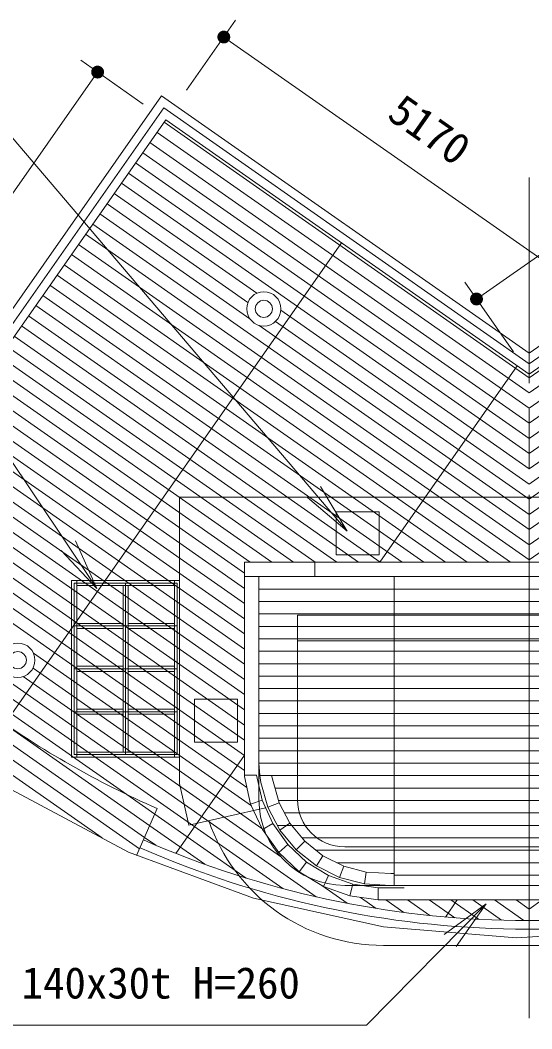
# Model space of a CAD drawing. Units: millimetres at full size, sheet at 1:200; details may follow other scales. Extents: x 0 to 84000, y 0 to 59400.
# Drawn here: x 44741 to 50705, y 38392 to 50151 of the extents above; entities that cross this region are included whole.
import ezdxf
from ezdxf.enums import TextEntityAlignment as Align

# ---------------------------------------------------------------- set-up
doc = ezdxf.new("R2010")
doc.units = ezdxf.units.MM
doc.header["$LTSCALE"] = 200
doc.linetypes.add('CHAIN', pattern=[18.5, 12, -1.5, 3.5, -1.5])
for name, color, linetype, lineweight in [('D-BMK', 2, 'CHAIN', 13), ('D-STR', 1, 'Continuous', 13), ('D-STR-DIM', 7, 'Continuous', 13), ('D-STR-HTXT', 7, 'Continuous', 13)]:
    doc.layers.add(name, color=color, linetype=linetype, lineweight=lineweight)
doc.styles.add('ＭＳ ゴシック', font='')
doc.styles.get('ＭＳ ゴシック').set_extended_font_data('MS Gothic')

# ---------------------------------------------------------------- blocks, each defined once
blk = doc.blocks.new('filled_dot')
at = {"color": 0, "linetype": 'Continuous', "lineweight": -2, "const_width": 1.25}
blk.add_lwpolyline([(-0.625, 0, 1), (0.625, 0, 1)], format="xyb", close=True, dxfattribs=at)
blk = doc.blocks.new('open_arrow')
at = {"color": 0, "linetype": 'Continuous', "lineweight": -2}
blk.add_lwpolyline([(7.5, 1.25), (0, 0), (7.5, -1.25)], dxfattribs=at)

msp = doc.modelspace()

# ---------------------------------------------------------------- linework, layer by layer
at = {"layer": 'D-BMK'}
msp.add_line((50673.6, 34818.5), (50673.6, 48585.2), dxfattribs=at)
at = {"layer": 'D-STR'}
for p, q in [((46389.5, 49268.1), (28321.8, 23464.8)), ((50673.6, 46268.3), (46389.5, 49268.1)), ((46414, 49128.8), (27486, 22096.8)), ((50673.6, 46146.2), (46414, 49128.8)), ((54712, 49096), (50673.6, 46268.3)), ((46438.6, 48989.5), (27510.6, 21957.5)), ((27510.6, 21957.5), (46438.6, 48989.5)), ((46438.6, 48989.5), (28370.9, 23186.3)), ((46419.2, 48961.8), (50673.6, 45982.8)), ((50673.6, 46024.1), (46438.6, 48989.5)), ((46438.6, 48989.5), (50673.6, 46024.1)), ((54687.5, 48956.7), (50673.6, 46146.2)), ((46336, 48843), (50673.6, 45805.8)), ((54662.9, 48817.5), (50673.6, 46024.1)), ((50673.6, 46024.1), (54662.9, 48817.5)), ((46252.8, 48724.3), (50673.6, 45628.8)), ((50673.6, 45982.8), (54682.3, 48789.7)), ((46169.7, 48605.5), (50673.6, 45451.8)), ((50673.6, 45805.8), (54765.5, 48671)), ((46086.5, 48486.7), (50673.6, 45274.8)), ((50673.6, 45628.8), (54848.7, 48552.2)), ((46003.3, 48367.9), (50673.6, 45097.8)), ((50673.6, 45451.8), (54931.8, 48433.4)), ((45920.2, 48249.2), (50673.6, 44920.8)), ((50673.6, 45274.8), (55015, 48314.6)), ((45837, 48130.4), (47497.8, 46967.5)), ((45753.8, 48011.6), (47396.1, 46861.7)), ((45670.7, 47892.8), (47418.8, 46668.7)), ((45587.5, 47774), (50673.6, 44212.7)), ((50673.6, 44566.7), (55347.7, 47839.5)), ((45504.3, 47655.3), (50673.6, 44035.7)), ((50673.6, 44389.7), (55430.8, 47720.8)), ((44560.8, 41949.1), (48486.5, 47555.6)), ((45421.1, 47536.5), (50673.6, 43858.7)), ((50673.6, 44212.7), (55514, 47602)), ((45338, 47417.7), (50455.5, 43834.4)), ((50673.6, 44035.7), (55597.2, 47483.2)), ((45254.8, 47298.9), (50202.7, 43834.4)), ((50673.6, 43858.7), (55680.3, 47364.4)), ((45171.6, 47180.2), (49949.9, 43834.4)), ((45088.5, 47061.4), (49697.1, 43834.4)), ((45005.3, 46942.6), (49444.3, 43834.4)), ((44922.1, 46823.8), (49191.5, 43834.4)), ((50673.6, 45097.8), (53180, 46852.7)), ((44839, 46705.1), (48938.7, 43834.4)), ((47780.5, 46769.6), (50673.6, 44743.7)), ((50673.6, 44920.8), (53215.4, 46700.5)), ((44755.8, 46586.3), (48685.9, 43834.4)), ((47526.7, 46593.2), (50673.6, 44389.7)), ((47715.8, 46637.8), (50673.6, 44566.7)), ((50673.6, 44743.7), (53352.9, 46619.8)), ((44672.6, 46467.5), (48433.1, 43834.4)), ((44589.5, 46348.7), (48180.3, 43834.4)), ((44506.3, 46229.9), (47927.5, 43834.4)), ((44423.1, 46111.2), (47674.7, 43834.4)), ((50534.3, 46121.7), (48932.8, 43834.4)), ((44340, 45992.4), (47421.9, 43834.4)), ((44256.8, 45873.6), (47354.8, 43704.3)), ((44173.6, 45754.8), (47354.8, 43527.3)), ((44090.5, 45636.1), (47354.8, 43350.3)), ((44007.3, 45517.3), (47354.8, 43173.3)), ((43924.1, 45398.5), (47354.8, 42996.3)), ((43840.9, 45279.7), (47354.8, 42819.3)), ((43757.8, 45161), (47354.8, 42642.3)), ((43674.6, 45042.2), (47354.8, 42465.3)), ((43591.4, 44923.4), (47354.8, 42288.2)), ((43508.3, 44804.6), (47354.8, 42111.2)), ((43425.1, 44685.8), (47354.8, 41934.2)), ((43341.9, 44567.1), (47354.8, 41757.2)), ((46599.8, 44589.4), (46599.8, 41250.7)), ((54749.8, 44589.4), (46599.8, 44589.4)), ((43258.8, 44448.3), (47354.8, 41580.2)), ((48923.6, 44419.4), (48423.6, 44419.4)), ((48423.6, 44419.4), (48423.6, 43919.4)), ((48923.6, 43919.4), (48923.6, 44419.4)), ((43175.6, 44329.5), (47354.8, 41403.2)), ((43092.4, 44210.7), (47383.7, 41205.9)), ((48423.6, 43919.4), (48923.6, 43919.4)), ((47354.8, 41350), (47354.8, 43834.4)), ((47354.8, 43834.4), (53994.8, 43834.4)), ((48173.6, 43664.4), (48173.6, 43834.4)), ((50673.6, 43834.4), (50673.6, 43664.4)), ((42759.8, 43735.6), (48192.6, 39931.5)), ((47523.6, 43664.4), (47354.8, 43664.4)), ((47523.6, 41064.4), (47523.6, 43664.4)), ((47523.6, 43664.4), (53823.6, 43664.4)), ((49098.6, 40064.4), (49098.6, 43664.4)), ((50673.6, 40064.4), (50673.6, 43664.4)), ((42676.6, 43616.9), (47802.9, 40027.3)), ((45399.8, 43619.4), (45339.8, 43619.4)), ((45339.8, 43619.4), (45339.8, 41559.4)), ((46569.8, 43589.4), (45369.8, 43589.4)), ((45369.8, 43589.4), (45369.8, 41589.4)), ((45969.8, 43589.4), (45369.8, 43589.4)), ((45369.8, 43589.4), (45369.8, 43089.4)), ((45399.8, 41559.4), (45399.8, 43619.4)), ((46539.8, 43619.4), (45399.8, 43619.4)), ((45399.8, 43619.4), (45399.8, 43559.4)), ((45399.8, 43559.4), (46539.8, 43559.4)), ((45939.8, 43559.4), (45939.8, 41619.4)), ((45999.8, 43559.4), (45939.8, 43559.4)), ((46569.8, 43589.4), (45969.8, 43589.4)), ((45969.8, 43589.4), (45969.8, 43089.4)), ((45969.8, 43089.4), (45969.8, 43589.4)), ((45999.8, 41619.4), (45999.8, 43559.4)), ((46599.8, 43619.4), (46539.8, 43619.4)), ((46539.8, 43619.4), (46539.8, 41559.4)), ((46539.8, 43559.4), (46539.8, 43619.4)), ((46569.8, 41589.4), (46569.8, 43589.4)), ((46569.8, 43089.4), (46569.8, 43589.4)), ((46599.8, 41559.4), (46599.8, 43619.4)), ((53823.6, 43519.4), (47523.6, 43519.4)), ((47523.6, 43374.4), (53823.6, 43374.4)), ((53823.6, 43229.4), (47523.6, 43229.4)), ((53373.6, 43214.4), (47973.6, 43214.4)), ((47973.6, 43214.4), (47973.6, 41064.4)), ((45369.8, 43089.4), (45969.8, 43089.4)), ((45969.8, 43089.4), (45369.8, 43089.4)), ((45369.8, 43089.4), (45369.8, 42589.4)), ((45939.8, 43119.4), (45399.8, 43119.4)), ((45399.8, 43119.4), (45399.8, 43059.4)), ((45399.8, 43059.4), (45939.8, 43059.4)), ((45939.8, 43059.4), (45939.8, 43119.4)), ((46569.8, 43089.4), (45969.8, 43089.4)), ((45969.8, 43089.4), (45969.8, 42589.4)), ((45969.8, 43089.4), (46569.8, 43089.4)), ((45969.8, 42589.4), (45969.8, 43089.4)), ((46539.8, 43119.4), (45999.8, 43119.4)), ((45999.8, 43119.4), (45999.8, 43059.4)), ((45999.8, 43059.4), (46539.8, 43059.4)), ((46539.8, 43059.4), (46539.8, 43119.4)), ((46569.8, 42589.4), (46569.8, 43089.4)), ((53824.8, 43084.4), (47524.8, 43084.4)), ((53823.6, 42939.4), (47523.6, 42939.4)), ((47973.6, 42914.4), (53373.6, 42914.4)), ((44896.2, 42770.7), (47436.7, 40991.8)), ((47523.6, 42794.4), (53823.6, 42794.4)), ((44890.7, 42597.6), (47558.4, 40729.6)), ((45369.8, 42589.4), (45969.8, 42589.4)), ((45969.8, 42589.4), (45369.8, 42589.4)), ((45369.8, 42589.4), (45369.8, 42089.4)), ((45939.8, 42619.4), (45399.8, 42619.4)), ((45399.8, 42619.4), (45399.8, 42559.4)), ((45939.8, 42559.4), (45939.8, 42619.4)), ((46569.8, 42589.4), (45969.8, 42589.4)), ((45969.8, 42589.4), (45969.8, 42089.4)), ((45969.8, 42589.4), (46569.8, 42589.4)), ((45969.8, 42089.4), (45969.8, 42589.4)), ((46539.8, 42619.4), (45999.8, 42619.4)), ((45999.8, 42619.4), (45999.8, 42559.4)), ((46539.8, 42559.4), (46539.8, 42619.4)), ((46569.8, 42089.4), (46569.8, 42589.4)), ((53823.6, 42649.4), (47523.6, 42649.4)), ((44776.8, 42500.3), (47776, 40400.2)), ((45399.8, 42559.4), (45939.8, 42559.4)), ((45999.8, 42559.4), (46539.8, 42559.4)), ((53824.8, 42504.4), (47524.8, 42504.4)), ((53823.6, 42359.4), (47523.6, 42359.4)), ((47274.8, 42234.4), (46774.8, 42234.4)), ((46774.8, 42234.4), (46774.8, 41734.4)), ((47274.8, 41734.4), (47274.8, 42234.4)), ((44457, 42193.2), (45982.7, 41124.9)), ((45939.8, 42119.4), (45399.8, 42119.4)), ((45399.8, 42119.4), (45399.8, 42059.4)), ((45939.8, 42059.4), (45939.8, 42119.4)), ((46539.8, 42119.4), (45999.8, 42119.4)), ((45999.8, 42119.4), (45999.8, 42059.4)), ((46539.8, 42059.4), (46539.8, 42119.4)), ((47523.6, 42214.4), (53823.6, 42214.4)), ((44373.8, 42074.4), (46250.6, 40760.3)), ((45969.8, 42089.4), (45369.8, 42089.4)), ((45369.8, 42089.4), (45369.8, 41589.4)), ((45369.8, 42089.4), (45969.8, 42089.4)), ((45399.8, 42059.4), (45939.8, 42059.4)), ((45969.8, 41589.4), (45969.8, 42089.4)), ((46569.8, 42089.4), (45969.8, 42089.4)), ((45969.8, 42089.4), (45969.8, 41589.4)), ((45969.8, 42089.4), (46569.8, 42089.4)), ((45999.8, 42059.4), (46539.8, 42059.4)), ((46569.8, 41589.4), (46569.8, 42089.4)), ((53823.6, 42069.4), (47523.6, 42069.4)), ((44290.7, 41955.6), (46191.3, 40624.8)), ((53824.8, 41924.4), (47524.8, 41924.4)), ((44207.5, 41836.9), (46131.9, 40489.3)), ((53823.6, 41779.4), (47523.6, 41779.4)), ((44124.3, 41718.1), (45696.1, 40617.5)), ((46774.8, 41734.4), (47274.8, 41734.4)), ((47523.6, 41634.4), (53823.6, 41634.4)), ((45339.8, 41559.4), (45399.8, 41559.4)), ((45369.8, 41589.4), (46569.8, 41589.4)), ((45369.8, 41589.4), (45969.8, 41589.4)), ((46539.8, 41619.4), (45399.8, 41619.4)), ((45399.8, 41619.4), (45399.8, 41559.4)), ((45399.8, 41559.4), (46539.8, 41559.4)), ((45939.8, 41619.4), (45999.8, 41619.4)), ((45969.8, 41589.4), (46569.8, 41589.4)), ((46539.8, 41559.4), (46539.8, 41619.4)), ((46539.8, 41559.4), (46599.8, 41559.4)), ((46554.6, 40438), (47354.8, 41580.9)), ((53823.6, 41489.4), (47523.6, 41489.4)), ((47523.6, 41489.4), (47534.8, 41344.4)), ((47494.8, 41350), (47354.8, 41350)), ((47354.8, 41334.5), (47354.8, 41350)), ((47427.3, 41012), (47354.8, 41334.5)), ((47494.8, 41350), (47560.6, 41057.4)), ((47546.6, 41264.4), (47534.8, 41344.4)), ((53814.8, 41344.4), (47534.8, 41344.4)), ((47669.4, 41344.4), (47759.3, 41028.1)), ((44635, 41183.5), (46004.5, 40453)), ((46004.5, 40453), (44635, 41183.5)), ((46599.8, 41250.7), (46708.2, 40768.5)), ((47628.6, 40975.8), (47546.6, 41264.4)), ((53634.2, 41199.4), (47710.6, 41199.4)), ((45982.7, 41124.9), (46310, 40895.7)), ((47560.6, 41057.4), (47427.3, 41012)), ((47560.6, 41057.4), (47686.9, 40785.2)), ((47751.8, 41054.4), (53593, 41054.4)), ((46338.6, 40961.2), (46097.9, 40411.6)), ((46708.2, 40768.5), (47599.1, 40968.8)), ((47565.3, 40714.7), (47427.3, 41012)), ((47759.3, 41028.1), (47628.6, 40975.8)), ((47768.2, 40710.3), (47628.6, 40975.8)), ((47759.3, 41028.1), (47885.3, 40788.3)), ((46310, 40895.7), (47375.1, 40149.9)), ((53523.1, 40909.4), (47821.7, 40909.4)), ((46250.6, 40760.3), (46893, 40310.5)), ((47565.3, 40714.7), (47686.9, 40785.2)), ((47754.5, 40447.9), (47565.3, 40714.7)), ((47686.9, 40785.2), (47860.4, 40540.5)), ((53605, 40764.4), (47739.8, 40764.4)), ((47885.3, 40788.3), (47768.2, 40710.3)), ((47959.5, 40479.2), (47768.2, 40710.3)), ((47885.3, 40788.3), (48058.1, 40579.7)), ((46191.3, 40624.8), (46323.1, 40532.5)), ((48058.1, 40579.7), (47959.5, 40479.2)), ((53319.6, 40619.4), (48025.2, 40619.4)), ((48058.1, 40579.7), (48270, 40411)), ((46004.5, 40453), (47460.5, 39915.3)), ((47460.5, 39915.3), (46004.5, 40453)), ((47754.5, 40447.9), (47860.4, 40540.5)), ((47860.4, 40540.5), (48079.7, 40335.8)), ((48194.3, 40292.4), (47959.5, 40479.2)), ((48190.4, 40474.4), (53154.4, 40474.4)), ((48523.6, 40514.4), (52823.6, 40514.4)), ((47994.6, 40223.7), (47754.5, 40447.9)), ((47994.6, 40223.7), (48079.7, 40335.8)), ((48079.7, 40335.8), (48335.8, 40179.5)), ((48270, 40411), (48194.3, 40292.4)), ((48270, 40411), (48512.2, 40289.6)), ((48275, 40052.5), (47994.6, 40223.7)), ((48462.4, 40157.9), (48194.3, 40292.4)), ((52911.9, 40329.4), (48432.9, 40329.4)), ((48512.2, 40289.6), (48462.4, 40157.9)), ((48512.2, 40289.6), (48774.6, 40220.5)), ((48774.6, 40220.5), (48752.5, 40081.5)), ((48774.6, 40220.5), (49060.1, 40204.1)), ((48275, 40052.5), (48335.8, 40179.5)), ((48335.8, 40179.5), (48618.1, 40078)), ((48752.5, 40081.5), (48462.4, 40157.9)), ((49060.1, 40204.1), (49098.6, 40204.1)), ((52248.6, 40184.4), (49098.6, 40184.4)), ((48256, 40064.1), (48553.6, 39855.8)), ((48584.2, 39941.4), (48275, 40052.5)), ((48523.6, 40064.4), (52823.6, 40064.4)), ((48584.2, 39941.4), (48618.1, 40078)), ((48618.1, 40078), (48915.1, 40035.6)), ((49052.1, 40064.4), (48752.5, 40081.5)), ((48913.6, 39894.4), (48915.1, 40035.6)), ((48915.1, 40035.6), (49215.1, 40034.4)), ((49098.6, 40064.4), (49052.1, 40064.4)), ((47460.5, 39915.3), (48976.1, 39580.4)), ((48976.1, 39580.4), (47460.5, 39915.3)), ((48913.6, 39894.4), (48584.2, 39941.4)), ((48709.6, 39923.5), (48891.8, 39796)), ((52430.8, 39894.4), (48913.6, 39894.4)), ((49004, 39894.4), (49211.3, 39749.2)), ((49256.8, 39894.4), (49515.2, 39713.5)), ((49509.6, 39894.4), (49805.6, 39687.1)), ((49836.3, 39894.4), (49697.4, 39696)), ((49762.4, 39894.4), (50084.3, 39669)), ((50015.2, 39894.4), (50352.7, 39658.1)), ((50268, 39894.4), (50611.8, 39653.7)), ((50520.8, 39894.4), (50673.6, 39787.4)), ((50673.6, 39787.4), (50826.4, 39894.4)), ((48976.1, 39580.4), (50523.1, 39454.5)), ((50523.1, 39454.5), (48976.1, 39580.4)), ((50523.1, 39454.5), (52072.8, 39539.9)), ((52072.8, 39539.9), (50523.1, 39454.5)), ((48974.8, 39364.4), (52374.8, 39364.4))]:
    msp.add_line(p, q, dxfattribs=at)
for centre, radius in [((47581.1, 46785.7), 200), ((47581.1, 46785.7), 100), ((44713.2, 42689.9), 200), ((44713.2, 42689.9), 100)]:
    msp.add_circle(centre, radius, dxfattribs=at)
for centre, radius, start, end in [((50672.4, 50853.5), 10800, 234.34208, 246.34207), ((48523.6, 41064.4), 1000, 180, 270), ((48523.6, 41064.4), 550, 180, 270), ((48974.8, 41514.4), 2150, 198.82584, 270.00003), ((50672.4, 50853.5), 11200, 246.34211, 292.0573), ((50672.4, 50853.5), 11300, 246.3421, 292.0573)]:
    msp.add_arc(centre, radius, start, end, dxfattribs=at)
at = {"layer": 'D-STR-DIM'}
for p, q in [((46679.5, 49333.6), (47252, 50151.3)), ((51349.4, 46989.3), (47114.4, 49954.7)), ((46176.4, 49173.1), (45447.2, 49683.7)), ((50059.9, 46900.6), (54049.2, 49693.9)), ((26715.8, 22514), (45643.8, 49546.1)), ((50490.1, 46286.3), (49922.3, 47097.2))]:
    msp.add_line(p, q, dxfattribs=at)
at = {"layer": 'D-STR-HTXT'}
for points in [[(48553.6, 44194.6), (43647, 49957.2), (43047, 49957.2), (37288.1, 49957.2)], [(45636.3, 43525.7), (42427.4, 48316.3), (41827.4, 48316.3), (29619.3, 48316.3)], [(50174.1, 39849.1), (48778.6, 38434.6), (48178.6, 38434.6), (38196.4, 38434.6)]]:
    msp.add_lwpolyline(points, dxfattribs=at)

# ---------------------------------------------------------------- block references
at = {"layer": 'D-STR-DIM', "xscale": 60, "yscale": 60}
for p, rotation in [((47114.4, 49954.7), 325), ((45643.8, 49546.1), 235), ((50059.9, 46900.6), 35)]:
    msp.add_blockref('filled_dot', p, dxfattribs=dict(at, rotation=rotation))
at = {"layer": 'D-STR-HTXT', "xscale": 80, "yscale": 80}
for p, rotation in [((48553.6, 44194.6), 130.4), ((45636.3, 43525.7), 123.8), ((50174.1, 39849.1), 225.4)]:
    msp.add_blockref('open_arrow', p, dxfattribs=dict(at, rotation=rotation))

# ---------------------------------------------------------------- texts
at = {"layer": 'D-STR-DIM', "style": 'ＭＳ ゴシック'}
msp.add_text('5170', height=366.6, rotation=325, dxfattribs=at).set_placement((49620.5, 49027), align=Align.TOP_CENTER)
at = {"layer": 'D-STR-HTXT', "style": 'ＭＳ ゴシック'}
msp.add_text('デッキ材:合成木材 140x30t H=260', height=366.6, dxfattribs=at).set_placement((48001.1, 39112.1), align=Align.TOP_RIGHT)

doc.saveas('drawing.dxf')
